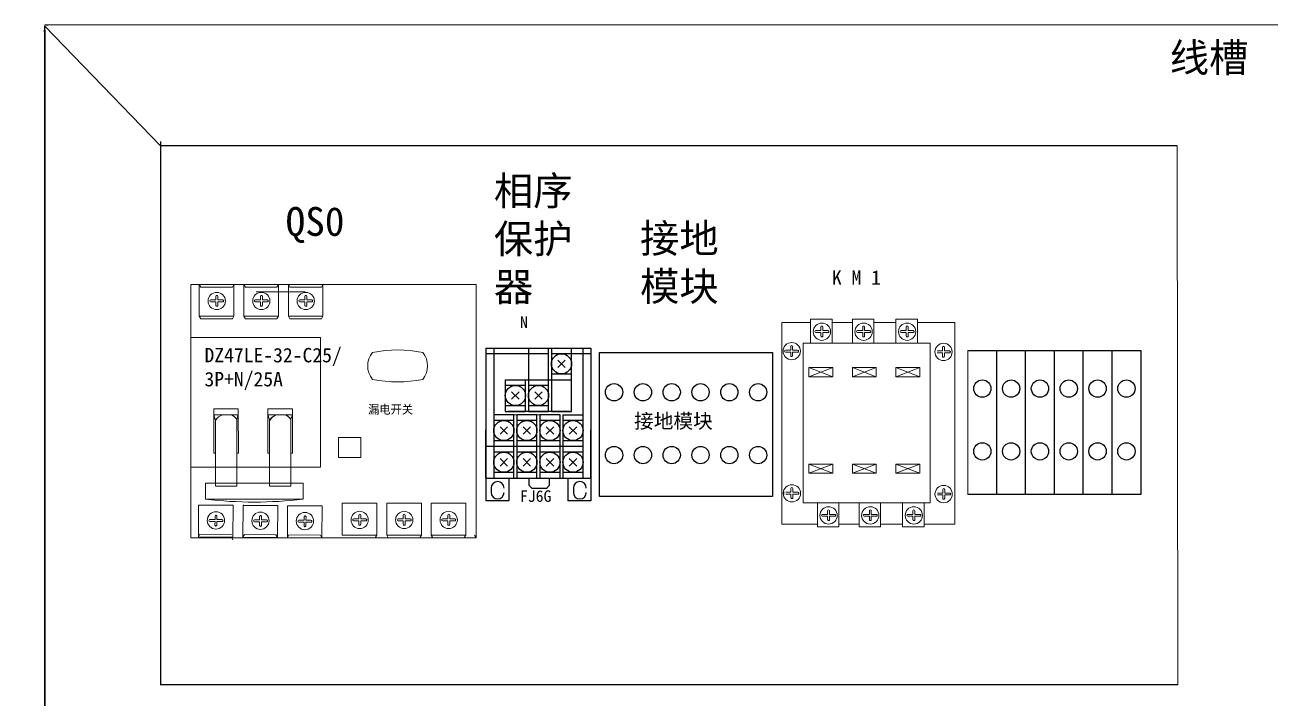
# Model space of a CAD drawing. Extents: x -21176 to 41123, y 80777 to 162275.
# Drawn here: x 40315.8 to 40747.8, y 81744.7 to 81978.3 of the extents above; entities that cross this region are included whole.
import ezdxf

# ---------------------------------------------------------------- set-up
doc = ezdxf.new("R2010")
doc.units = 0
doc.header["$MEASUREMENT"] = 0
for name, color, linetype in [('DIM', 1, 'Continuous'), ('TEXT', 2, 'Continuous'), ('Z_OM_OUTLINE', 7, 'Continuous'), ('外形線', 7, 'Continuous')]:
    doc.layers.add(name, color=color, linetype=linetype)
doc.layers.add('標注', color=95, linetype='Continuous', lineweight=13)
doc.dimstyles.new('AM_ISO', dxfattribs={"dimtxt": 5.5, "dimasz": 2.5, "dimexe": 1.25, "dimexo": 0.5, "dimgap": 0.5, "dimtad": 1, "dimdsep": 46, "dimtxsty": 'Standard', "dimcen": 0, "dimclrd": 5, "dimclre": 5, "dimclrt": 1, "dimadec": 0, "dimazin": 2, "dimtp": 0.1, "dimtm": 0.1, "dimtfac": 0.71, "dimtmove": 0, "dimatfit": 3, "dimfxl": 1, "dimlwd": -1, "dimlwe": -1, "dimarcsym": 0})

# ---------------------------------------------------------------- blocks, each defined once
blk = doc.blocks.new('*D116')
at = {"color": 5}
for p, q in [((40322.63, 81975.85), (40322.63, 81272.86)), ((40323.13, 81978.35), (40323.88, 81978.35)), ((40322.13, 81270.36), (40321.38, 81270.36))]:
    blk.add_line(p, q, dxfattribs=at)
at = {"color": 5, "lineweight": 0}
for points in [[(40322.21, 81975.85), (40323.05, 81975.85), (40322.63, 81978.35)], [(40322.21, 81272.86), (40323.05, 81272.86), (40322.63, 81270.36)]]:
    blk.add_solid(points, dxfattribs=at)
at = {"layer": 'Defpoints', "color": 0, "lineweight": 0}
for p in [(40322.63, 81978.35), (40322.63, 81270.36), (40322.63, 81270.36)]:
    blk.add_point(p, dxfattribs=at)
at = {"color": 1, "lineweight": 0, "insert": (40319.38, 81624.35), "char_height": 5.5, "attachment_point": 5, "rotation": 90}
blk.add_mtext('707.99', dxfattribs=at)

msp = doc.modelspace()

# ---------------------------------------------------------------- linework, layer by layer
at = {"color": 0, "lineweight": -2}
for p, q in [((40322.629, 81649.013, 550.938), (40322.629, 81977.845, 550.938)), ((40362.775, 81937.841, 550.938), (40362.775, 81749.233, 550.938)), ((40715.498, 81936.344, 550.938), (40362.775, 81936.344, 550.938)), ((40475.666, 81866.198, 550.938), (40512.166, 81866.198, 550.938)), ((40502.416, 81843.049, 550.938), (40509.416, 81843.049, 550.938)), ((40715.752, 81749.233, 550.938), (40362.775, 81749.233, 550.938))]:
    msp.add_line(p, q, dxfattribs=at)
at = {"lineweight": 0}
for p, q in [((40362.775, 81936.344, 550.938), (40322.629, 81977.845, 550.938)), ((40715.498, 81936.344, 550.938), (40715.752, 81749.233, 550.938)), ((40376.282, 81888.29, 550.938), (40376.819, 81887.365, 550.938)), ((40387.748, 81887.363, 550.938), (40388.282, 81888.29, 550.938)), ((40391.736, 81888.29, 550.938), (40392.272, 81887.365, 550.938)), ((40396.01, 81885.743, 550.938), (40413.01, 81885.743, 550.938)), ((40411.01, 81885.743, 550.938), (40399.01, 81885.743, 550.938)), ((40403.202, 81887.363, 550.938), (40403.736, 81888.29, 550.938)), ((40407.165, 81888.29, 550.938), (40407.702, 81887.365, 550.938)), ((40418.631, 81887.363, 550.938), (40419.165, 81888.29, 550.938)), ((40472.282, 81888.29, 550.938), (40472.282, 81844.29, 550.938)), ((40376.282, 81877.217, 550.938), (40388.282, 81877.217, 550.938)), ((40376.817, 81876.29, 550.938), (40376.282, 81877.217, 550.938)), ((40388.282, 81877.217, 550.938), (40387.746, 81876.292, 550.938)), ((40391.736, 81877.217, 550.938), (40403.736, 81877.217, 550.938)), ((40392.27, 81876.29, 550.938), (40391.736, 81877.217, 550.938)), ((40403.736, 81877.217, 550.938), (40403.199, 81876.292, 550.938)), ((40407.165, 81877.217, 550.938), (40419.165, 81877.217, 550.938)), ((40407.699, 81876.29, 550.938), (40407.165, 81877.217, 550.938)), ((40419.165, 81877.217, 550.938), (40418.629, 81876.292, 550.938)), ((40642.92, 81865.381, 550.938), (40642.92, 81815.381, 550.938)), ((40587.739, 81859.384, 550.938), (40596.043, 81856.224, 550.938)), ((40596.043, 81859.384, 550.938), (40587.739, 81856.224, 550.938)), ((40602.845, 81859.384, 550.938), (40611.149, 81856.224, 550.938)), ((40611.149, 81859.384, 550.938), (40602.845, 81856.224, 550.938)), ((40617.951, 81859.384, 550.938), (40626.256, 81856.224, 550.938)), ((40626.256, 81859.384, 550.938), (40617.951, 81856.224, 550.938)), ((40381.298, 81845.104, 550.938), (40381.298, 81843.03, 550.938)), ((40381.298, 81843.03, 550.938), (40389.801, 81843.03, 550.938)), ((40381.931, 81841.082, 550.938), (40381.298, 81843.03, 550.938)), ((40389.801, 81843.03, 550.938), (40389.303, 81841.51, 550.938)), ((40400.076, 81845.101, 550.938), (40400.076, 81843.027, 550.938)), ((40400.076, 81843.027, 550.938), (40408.579, 81843.027, 550.938)), ((40400.709, 81841.079, 550.938), (40400.076, 81843.027, 550.938)), ((40408.579, 81843.027, 550.938), (40408.081, 81841.507, 550.938)), ((40587.739, 81825.884, 550.938), (40596.043, 81822.723, 550.938)), ((40596.043, 81825.884, 550.938), (40587.739, 81822.723, 550.938)), ((40602.845, 81825.884, 550.938), (40611.149, 81822.723, 550.938)), ((40611.149, 81825.884, 550.938), (40602.845, 81822.723, 550.938)), ((40617.951, 81825.884, 550.938), (40626.256, 81822.723, 550.938)), ((40617.951, 81822.723, 550.938), (40626.256, 81825.884, 550.938)), ((40376.035, 81811.69, 550.938), (40388.035, 81811.599, 550.938)), ((40391.571, 81811.714, 550.938), (40391.488, 81811.572, 550.938)), ((40391.488, 81811.572, 550.938), (40403.488, 81811.481, 550.938)), ((40406.917, 81811.454, 550.938), (40418.917, 81811.363, 550.938)), ((40375.951, 81800.618, 550.938), (40376.495, 81801.539, 550.938)), ((40387.417, 81800.601, 550.938), (40387.944, 81799.67, 550.938)), ((40391.404, 81800.5, 550.938), (40391.947, 81801.421, 550.938)), ((40402.876, 81801.339, 550.938), (40403.403, 81800.408, 550.938)), ((40406.833, 81800.382, 550.938), (40407.376, 81801.303, 550.938)), ((40418.305, 81801.221, 550.938), (40418.832, 81800.29, 550.938)), ((40425.859, 81801.217, 550.938), (40437.859, 81801.217, 550.938)), ((40437.859, 81801.217, 550.938), (40437.322, 81800.292, 550.938)), ((40441.312, 81801.217, 550.938), (40453.312, 81801.217, 550.938)), ((40441.846, 81800.29, 550.938), (40441.312, 81801.217, 550.938)), ((40453.312, 81801.217, 550.938), (40452.776, 81800.292, 550.938)), ((40456.742, 81801.217, 550.938), (40468.742, 81801.217, 550.938)), ((40457.276, 81800.29, 550.938), (40456.742, 81801.217, 550.938)), ((40468.742, 81801.217, 550.938), (40468.205, 81800.292, 550.938)), ((40472.282, 81800.29, 550.938), (40471.748, 81801.217, 550.938))]:
    msp.add_line(p, q, dxfattribs=at)
at = {"linetype": 'Continuous'}
msp.add_line((40475.666, 81866.198, 550.938), (40475.666, 81821.05, 550.938), dxfattribs=at)
for p, q in [((40475.666, 81866.198, 550.938), (40475.666, 81821.05, 550.938)), ((40475.666, 81866.198, 550.938), (40475.666, 81821.05, 550.938)), ((40475.666, 81866.198, 550.938), (40475.666, 81821.05, 550.938)), ((40512.166, 81866.198, 550.938), (40512.166, 81821.05, 550.938)), ((40512.166, 81866.198, 550.938), (40512.166, 81821.05, 550.938)), ((40642.92, 81865.381, 550.938), (40702.92, 81865.381, 550.938)), ((40652.92, 81815.381, 550.938), (40652.92, 81865.381, 550.938)), ((40662.92, 81815.381, 550.938), (40662.92, 81865.381, 550.938)), ((40672.92, 81815.381, 550.938), (40672.92, 81865.381, 550.938)), ((40682.92, 81815.381, 550.938), (40682.92, 81865.381, 550.938)), ((40692.92, 81815.381, 550.938), (40692.92, 81865.381, 550.938)), ((40702.92, 81865.381, 550.938), (40702.92, 81815.381, 550.938)), ((40475.666, 81837.799, 550.938), (40475.666, 81830.799, 550.938)), ((40475.666, 81821.05, 550.938), (40475.666, 81837.799, 550.938)), ((40475.666, 81821.05, 550.938), (40475.666, 81837.799, 550.938)), ((40512.166, 81821.05, 550.938), (40512.166, 81837.799, 550.938)), ((40512.166, 81821.05, 550.938), (40512.166, 81837.799, 550.938)), ((40702.92, 81815.381, 550.938), (40642.92, 81815.381, 550.938))]:
    msp.add_line(p, q)
at = {"color": 7, "linetype": 'Continuous'}
msp.add_line((40504.691, 81844.198, 550.938), (40483.191, 81844.198, 550.938), dxfattribs=at)
at = {"lineweight": 0, "elevation": 550.938}
for points in [[(40322.629, 81978.345), (41122.629, 81978.345), (41122.629, 81048.345), (40322.629, 81048.345)], [(40472.282, 81888.29), (40472.282, 81800.29), (40373.282, 81800.29), (40373.282, 81888.29)], [(40588.371, 81876.224), (40595.84, 81876.224), (40595.84, 81867.862), (40588.371, 81867.862)], [(40602.845, 81876.224), (40610.315, 81876.224), (40610.315, 81867.862), (40602.845, 81867.862)], [(40617.953, 81876.224), (40625.423, 81876.224), (40625.423, 81867.862), (40617.953, 81867.862)], [(40418.282, 81869.882), (40418.282, 81824.882), (40373.282, 81824.882), (40373.282, 81869.882)], [(40585.8, 81867.862), (40629.806, 81867.862), (40629.806, 81812.491), (40585.8, 81812.491)], [(40587.739, 81859.384), (40596.043, 81859.384), (40596.043, 81856.224), (40587.739, 81856.224)], [(40602.845, 81859.384), (40611.149, 81859.384), (40611.149, 81856.224), (40602.845, 81856.224)], [(40617.951, 81859.384), (40626.256, 81859.384), (40626.256, 81856.224), (40617.951, 81856.224)], [(40424.594, 81835.111), (40432.367, 81835.111), (40432.367, 81828.234), (40424.594, 81828.234)], [(40587.739, 81825.884), (40596.043, 81825.884), (40596.043, 81822.723), (40587.739, 81822.723)], [(40602.845, 81825.884), (40611.149, 81825.884), (40611.149, 81822.723), (40602.845, 81822.723)], [(40617.951, 81825.884), (40626.256, 81825.884), (40626.256, 81822.723), (40617.951, 81822.723)], [(40378.434, 81819.329), (40412.27, 81819.329), (40412.27, 81813.725), (40378.434, 81813.725)], [(40590.69, 81812.455), (40598.16, 81812.455), (40598.16, 81804.093), (40590.69, 81804.093)], [(40605.164, 81812.455), (40612.634, 81812.455), (40612.634, 81804.093), (40605.164, 81804.093)], [(40620.272, 81812.455), (40627.742, 81812.455), (40627.742, 81804.093), (40620.272, 81804.093)]]:
    msp.add_lwpolyline(points, close=True, dxfattribs=at)
for points in [[(40376.282, 81877.217), (40376.282, 81888.29), (40388.282, 81888.29), (40388.282, 81877.217)], [(40376.82, 81887.363), (40387.748, 81887.363)], [(40391.736, 81877.217), (40391.736, 81888.29), (40403.736, 81888.29), (40403.736, 81877.217)], [(40392.273, 81887.363), (40403.202, 81887.363)], [(40407.165, 81877.217), (40407.165, 81888.29), (40419.165, 81888.29), (40419.165, 81877.217)], [(40407.703, 81887.363), (40418.631, 81887.363)], [(40380.248, 81882.881), (40382.016, 81882.881)], [(40382.016, 81882.212), (40380.248, 81882.213)], [(40382.016, 81882.881), (40382.016, 81884.144)], [(40382.02, 81881.027), (40382.016, 81881.027), (40382.016, 81882.212)], [(40382.684, 81884.144), (40382.688, 81884.144), (40382.688, 81882.881)], [(40382.688, 81882.881), (40384.429, 81882.881), (40384.429, 81882.877)], [(40384.429, 81882.209), (40382.688, 81882.211)], [(40382.688, 81882.211), (40382.688, 81881.027)], [(40395.701, 81882.881), (40397.47, 81882.881)], [(40397.47, 81882.212), (40395.701, 81882.213)], [(40397.47, 81882.881), (40397.47, 81884.144)], [(40397.474, 81881.027), (40397.47, 81881.027), (40397.47, 81882.212)], [(40398.138, 81884.144), (40398.142, 81884.144), (40398.142, 81882.881)], [(40398.142, 81882.881), (40399.882, 81882.881), (40399.882, 81882.877)], [(40399.882, 81882.209), (40398.142, 81882.211)], [(40398.142, 81882.211), (40398.142, 81881.027)], [(40411.131, 81882.881), (40412.899, 81882.881)], [(40412.899, 81882.212), (40411.131, 81882.213)], [(40412.899, 81882.881), (40412.899, 81884.144)], [(40412.903, 81881.027), (40412.899, 81881.027), (40412.899, 81882.212)], [(40413.567, 81884.144), (40413.571, 81884.144), (40413.571, 81882.881)], [(40413.571, 81882.881), (40415.311, 81882.881), (40415.311, 81882.877)], [(40415.311, 81882.209), (40413.571, 81882.211)], [(40413.571, 81882.211), (40413.571, 81881.027)], [(40387.745, 81876.29), (40376.817, 81876.29)], [(40403.198, 81876.29), (40392.27, 81876.29)], [(40418.628, 81876.29), (40407.699, 81876.29)], [(40588.371, 81875.033), (40578.357, 81875.033), (40578.357, 81805.033), (40590.69, 81805.033)], [(40590.179, 81872.228), (40591.948, 81872.228)], [(40591.948, 81872.228), (40591.948, 81873.491)], [(40592.615, 81873.491), (40592.619, 81873.491), (40592.619, 81872.228)], [(40592.619, 81872.228), (40594.36, 81872.228), (40594.36, 81872.224)], [(40602.845, 81875.033), (40595.84, 81875.033)], [(40604.653, 81872.228), (40606.422, 81872.228)], [(40606.422, 81872.228), (40606.422, 81873.491)], [(40607.09, 81873.491), (40607.094, 81873.491), (40607.094, 81872.228)], [(40607.094, 81872.228), (40608.834, 81872.228), (40608.834, 81872.224)], [(40617.953, 81875.033), (40610.315, 81875.033)], [(40619.761, 81872.228), (40621.53, 81872.228)], [(40621.53, 81872.228), (40621.53, 81873.491)], [(40622.197, 81873.491), (40622.201, 81873.491), (40622.201, 81872.228)], [(40622.201, 81872.228), (40623.942, 81872.228), (40623.942, 81872.224)], [(40627.742, 81805.033), (40638.357, 81805.033), (40638.357, 81875.033), (40625.423, 81875.033)], [(40591.948, 81871.559), (40590.179, 81871.56)], [(40591.952, 81870.373), (40591.948, 81870.373), (40591.948, 81871.559)], [(40594.36, 81871.556), (40592.619, 81871.558)], [(40592.619, 81871.558), (40592.619, 81870.373)], [(40606.422, 81871.559), (40604.653, 81871.56)], [(40606.426, 81870.373), (40606.422, 81870.373), (40606.422, 81871.559)], [(40608.834, 81871.556), (40607.094, 81871.558)], [(40607.094, 81871.558), (40607.094, 81870.373)], [(40621.53, 81871.559), (40619.761, 81871.56)], [(40621.534, 81870.373), (40621.53, 81870.373), (40621.53, 81871.559)], [(40623.942, 81871.556), (40622.201, 81871.558)], [(40622.201, 81871.558), (40622.201, 81870.373)], [(40579.671, 81865.429), (40581.44, 81865.429)], [(40581.44, 81864.759), (40579.671, 81864.761)], [(40581.44, 81865.429), (40581.44, 81866.692)], [(40581.444, 81863.574), (40581.44, 81863.574), (40581.44, 81864.759)], [(40582.107, 81866.692), (40582.111, 81866.692), (40582.111, 81865.429)], [(40582.111, 81865.429), (40583.852, 81865.429), (40583.852, 81865.425)], [(40583.852, 81864.757), (40582.111, 81864.758)], [(40582.111, 81864.758), (40582.111, 81863.574)], [(40632.316, 81865.165), (40634.084, 81865.165)], [(40634.084, 81864.496), (40632.316, 81864.497)], [(40634.084, 81865.165), (40634.084, 81866.428)], [(40634.088, 81863.31), (40634.084, 81863.31), (40634.084, 81864.496)], [(40634.752, 81866.428), (40634.756, 81866.428), (40634.756, 81865.165)], [(40634.756, 81865.165), (40636.496, 81865.165), (40636.496, 81865.161)], [(40636.496, 81864.493), (40634.756, 81864.495)], [(40634.756, 81864.495), (40634.756, 81863.31)], [(40381.931, 81829.715), (40381.298, 81829.715), (40381.298, 81845.104), (40389.798, 81845.104), (40389.817, 81829.715), (40389.303, 81829.715)], [(40385.415, 81843.03), (40385.739, 81843.03)], [(40400.709, 81829.711), (40400.076, 81829.711), (40400.076, 81845.101), (40408.576, 81845.101), (40408.595, 81829.711), (40408.081, 81829.711)], [(40404.193, 81843.027), (40404.517, 81843.027)], [(40389.303, 81841.51), (40389.303, 81818.267), (40381.931, 81818.267), (40381.931, 81841.082)], [(40408.042, 81841.51), (40408.042, 81818.267), (40400.67, 81818.267), (40400.67, 81841.082)], [(40579.779, 81816.126), (40581.548, 81816.126)], [(40581.548, 81816.126), (40581.548, 81817.389)], [(40582.216, 81817.389), (40582.22, 81817.389), (40582.22, 81816.126)], [(40582.22, 81816.126), (40583.96, 81816.126), (40583.96, 81816.122)], [(40632.424, 81815.862), (40634.192, 81815.862)], [(40634.192, 81815.862), (40634.192, 81817.125)], [(40634.86, 81817.125), (40634.864, 81817.125), (40634.864, 81815.862)], [(40634.864, 81815.862), (40636.605, 81815.862), (40636.605, 81815.858)], [(40376.035, 81811.69), (40375.951, 81800.618), (40387.951, 81800.526), (40388.035, 81811.599)], [(40391.488, 81811.572), (40391.404, 81800.5), (40403.403, 81800.408), (40403.488, 81811.481)], [(40406.917, 81811.454), (40406.833, 81800.382), (40418.832, 81800.29), (40418.917, 81811.363)], [(40425.859, 81801.217), (40425.859, 81812.29), (40437.859, 81812.29), (40437.859, 81801.217)], [(40441.312, 81801.217), (40441.312, 81812.29), (40453.312, 81812.29), (40453.312, 81801.217)], [(40456.742, 81801.217), (40456.742, 81812.29), (40468.742, 81812.29), (40468.742, 81801.217)], [(40581.548, 81815.456), (40579.779, 81815.458)], [(40581.552, 81814.271), (40581.548, 81814.271), (40581.548, 81815.456)], [(40583.96, 81815.454), (40582.22, 81815.456)], [(40582.22, 81815.456), (40582.22, 81814.271)], [(40634.192, 81815.193), (40632.424, 81815.194)], [(40634.196, 81814.007), (40634.192, 81814.007), (40634.192, 81815.193)], [(40636.605, 81815.19), (40634.864, 81815.192)], [(40634.864, 81815.192), (40634.864, 81814.007)], [(40381.744, 81807.837), (40381.74, 81807.837), (40381.731, 81806.652)], [(40382.403, 81806.648), (40382.412, 81807.832)], [(40397.197, 81807.719), (40397.193, 81807.719), (40397.184, 81806.534)], [(40397.856, 81806.53), (40397.865, 81807.714)], [(40412.626, 81807.602), (40412.622, 81807.602), (40412.613, 81806.416)], [(40413.285, 81806.412), (40413.294, 81807.596)], [(40431.593, 81806.881), (40431.593, 81808.144)], [(40432.261, 81808.144), (40432.265, 81808.144), (40432.265, 81806.881)], [(40447.046, 81806.881), (40447.046, 81808.144)], [(40447.714, 81808.144), (40447.718, 81808.144), (40447.718, 81806.881)], [(40462.476, 81806.881), (40462.476, 81808.144)], [(40463.143, 81808.144), (40463.147, 81808.144), (40463.147, 81806.881)], [(40592.499, 81808.46), (40594.267, 81808.46)], [(40594.267, 81807.79), (40592.499, 81807.792)], [(40594.267, 81808.46), (40594.267, 81809.723)], [(40594.271, 81806.605), (40594.267, 81806.605), (40594.267, 81807.79)], [(40594.935, 81809.723), (40594.939, 81809.723), (40594.939, 81808.46)], [(40594.939, 81808.46), (40596.679, 81808.46), (40596.679, 81808.456)], [(40596.679, 81807.788), (40594.939, 81807.79)], [(40594.939, 81807.79), (40594.939, 81806.605)], [(40606.973, 81808.46), (40608.742, 81808.46)], [(40608.742, 81807.79), (40606.973, 81807.792)], [(40608.742, 81808.46), (40608.742, 81809.723)], [(40608.745, 81806.605), (40608.742, 81806.605), (40608.742, 81807.79)], [(40609.409, 81809.723), (40609.413, 81809.723), (40609.413, 81808.46)], [(40609.413, 81808.46), (40611.154, 81808.46), (40611.154, 81808.456)], [(40611.154, 81807.788), (40609.413, 81807.79)], [(40609.413, 81807.79), (40609.413, 81806.605)], [(40622.081, 81808.46), (40623.849, 81808.46)], [(40623.849, 81807.79), (40622.081, 81807.792)], [(40623.849, 81808.46), (40623.849, 81809.723)], [(40623.853, 81806.605), (40623.849, 81806.605), (40623.849, 81807.79)], [(40624.517, 81809.723), (40624.521, 81809.723), (40624.521, 81808.46)], [(40624.521, 81808.46), (40626.262, 81808.46), (40626.262, 81808.456)], [(40626.262, 81807.788), (40624.521, 81807.79)], [(40624.521, 81807.79), (40624.521, 81806.605)], [(40379.958, 81805.996), (40381.726, 81805.983)], [(40381.731, 81806.652), (40379.963, 81806.664)], [(40381.726, 81805.983), (40381.716, 81804.72)], [(40382.384, 81804.715), (40382.388, 81804.715), (40382.398, 81805.978)], [(40382.398, 81805.978), (40384.138, 81805.964), (40384.138, 81805.968)], [(40384.143, 81806.636), (40382.403, 81806.648)], [(40395.411, 81805.878), (40397.179, 81805.865)], [(40397.184, 81806.534), (40395.416, 81806.546)], [(40397.179, 81805.865), (40397.169, 81804.602)], [(40397.837, 81804.597), (40397.841, 81804.597), (40397.851, 81805.86)], [(40397.851, 81805.86), (40399.591, 81805.846), (40399.591, 81805.85)], [(40399.596, 81806.518), (40397.856, 81806.53)], [(40410.839, 81805.76), (40412.608, 81805.747)], [(40412.613, 81806.416), (40410.845, 81806.428)], [(40412.608, 81805.747), (40412.598, 81804.484)], [(40413.266, 81804.479), (40413.27, 81804.479), (40413.28, 81805.742)], [(40413.28, 81805.742), (40415.02, 81805.729), (40415.02, 81805.732)], [(40415.025, 81806.4), (40413.285, 81806.412)], [(40429.824, 81806.881), (40431.593, 81806.881)], [(40431.593, 81806.212), (40429.824, 81806.213)], [(40431.597, 81805.027), (40431.593, 81805.027), (40431.593, 81806.212)], [(40432.265, 81806.881), (40434.005, 81806.881), (40434.005, 81806.877)], [(40434.005, 81806.209), (40432.265, 81806.211)], [(40432.265, 81806.211), (40432.265, 81805.027)], [(40445.278, 81806.881), (40447.046, 81806.881)], [(40447.046, 81806.212), (40445.278, 81806.213)], [(40447.05, 81805.027), (40447.046, 81805.027), (40447.046, 81806.212)], [(40447.718, 81806.881), (40449.459, 81806.881), (40449.459, 81806.877)], [(40449.459, 81806.209), (40447.718, 81806.211)], [(40447.718, 81806.211), (40447.718, 81805.027)], [(40460.707, 81806.881), (40462.476, 81806.881)], [(40462.476, 81806.212), (40460.707, 81806.213)], [(40462.48, 81805.027), (40462.476, 81805.027), (40462.476, 81806.212)], [(40463.147, 81806.881), (40464.888, 81806.881), (40464.888, 81806.877)], [(40464.888, 81806.209), (40463.147, 81806.211)], [(40463.147, 81806.211), (40463.147, 81805.027)], [(40598.16, 81805.033), (40605.164, 81805.033)], [(40612.634, 81805.033), (40620.272, 81805.033)], [(40376.495, 81801.541), (40387.423, 81801.457)], [(40391.948, 81801.423), (40402.876, 81801.339)], [(40407.377, 81801.305), (40418.305, 81801.221)], [(40437.321, 81800.29), (40426.393, 81800.29)], [(40452.775, 81800.29), (40441.846, 81800.29)], [(40468.204, 81800.29), (40457.276, 81800.29)]]:
    msp.add_lwpolyline(points, dxfattribs=at)
at = {"elevation": 550.938}
msp.add_lwpolyline([(40515.15, 81864.649), (40575.15, 81864.649), (40575.15, 81814.649), (40515.15, 81814.649)], close=True, dxfattribs=at)
at = {"lineweight": 0}
for centre in [(40382.334, 81882.51, 550.938), (40397.788, 81882.51, 550.938), (40413.217, 81882.51, 550.938), (40592.265, 81871.857, 550.938), (40606.74, 81871.857, 550.938), (40621.848, 81871.857, 550.938), (40581.821, 81865.109, 550.938), (40634.466, 81864.846, 550.938), (40581.866, 81815.755, 550.938), (40634.51, 81815.491, 550.938), (40382.047, 81806.351, 550.938), (40397.5, 81806.233, 550.938), (40412.929, 81806.116, 550.938), (40431.911, 81806.51, 550.938), (40447.364, 81806.51, 550.938), (40462.794, 81806.51, 550.938), (40594.585, 81808.089, 550.938), (40609.059, 81808.089, 550.938), (40624.167, 81808.089, 550.938)]:
    msp.add_circle(centre, 3, dxfattribs=at)
for centre in [(40647.93, 81852.122, 550.938), (40657.93, 81852.122, 550.938), (40667.93, 81852.122, 550.938), (40677.93, 81852.122, 550.938), (40687.93, 81852.122, 550.938), (40697.93, 81852.122, 550.938), (40520.16, 81850.84, 550.938), (40530.16, 81850.84, 550.938), (40540.16, 81850.84, 550.938), (40550.16, 81850.84, 550.938), (40560.16, 81850.84, 550.938), (40570.16, 81850.84, 550.938), (40647.93, 81830.324, 550.938), (40657.93, 81830.324, 550.938), (40667.93, 81830.324, 550.938), (40677.93, 81830.324, 550.938), (40687.93, 81830.324, 550.938), (40697.93, 81830.324, 550.938), (40520.16, 81829.042, 550.938), (40530.16, 81829.042, 550.938), (40540.16, 81829.042, 550.938), (40550.16, 81829.042, 550.938), (40560.16, 81829.042, 550.938), (40570.16, 81829.042, 550.938)]:
    msp.add_circle(centre, 3)
for centre, radius, start, end in [((40380.248, 81882.547, 550.938), 0.334, 90, 270), ((40382.35, 81884.144, 550.938), 0.334, 0, 180), ((40382.334, 81882.51, 550.938), 1.5, 257.76427, 257.93591), ((40382.354, 81881.027, 550.938), 0.334, 177.13099, 4.40977), ((40382.334, 81882.51, 550.938), 1.5, 283.60485, 283.64369), ((40384.429, 81882.543, 550.938), 0.334, 269.89106, 90), ((40395.701, 81882.547, 550.938), 0.334, 90, 270), ((40397.804, 81884.144, 550.938), 0.334, 0, 180), ((40397.788, 81882.51, 550.938), 1.5, 257.76427, 257.93591), ((40397.808, 81881.027, 550.938), 0.334, 177.13099, 4.40977), ((40397.788, 81882.51, 550.938), 1.5, 283.60485, 283.64369), ((40399.882, 81882.543, 550.938), 0.334, 269.89106, 90), ((40411.131, 81882.547, 550.938), 0.334, 90, 270), ((40413.233, 81884.144, 550.938), 0.334, 0, 180), ((40413.217, 81882.51, 550.938), 1.5, 257.76427, 257.93591), ((40413.237, 81881.027, 550.938), 0.334, 177.13099, 4.40977), ((40413.217, 81882.51, 550.938), 1.5, 283.60485, 283.64369), ((40415.311, 81882.543, 550.938), 0.334, 269.89106, 90), ((40590.179, 81871.894, 550.938), 0.334, 90, 270), ((40592.281, 81873.491, 550.938), 0.334, 0, 180), ((40594.36, 81871.89, 550.938), 0.334, 269.89106, 90), ((40604.653, 81871.894, 550.938), 0.334, 90, 270), ((40606.756, 81873.491, 550.938), 0.334, 0, 180), ((40608.834, 81871.89, 550.938), 0.334, 269.89106, 90), ((40619.761, 81871.894, 550.938), 0.334, 90, 270), ((40621.864, 81873.491, 550.938), 0.334, 0, 180), ((40623.942, 81871.89, 550.938), 0.334, 269.89106, 90), ((40592.265, 81871.857, 550.938), 1.5, 257.76427, 257.93591), ((40592.285, 81870.373, 550.938), 0.334, 177.13099, 4.40977), ((40592.265, 81871.857, 550.938), 1.5, 283.60485, 283.64369), ((40606.74, 81871.857, 550.938), 1.5, 257.76427, 257.93591), ((40606.76, 81870.373, 550.938), 0.334, 177.13099, 4.40977), ((40606.74, 81871.857, 550.938), 1.5, 283.60485, 283.64369), ((40621.848, 81871.857, 550.938), 1.5, 257.76427, 257.93591), ((40621.868, 81870.373, 550.938), 0.334, 177.13099, 4.40977), ((40621.848, 81871.857, 550.938), 1.5, 283.60485, 283.64369), ((40441.934, 81859.981, 550.938), 7.244, 139.82169, 220.17831), ((40445.088, 81821.978, 550.938), 43.553, 78.49252, 101.50748), ((40448.242, 81859.981, 550.938), 7.244, 319.82169, 40.17831), ((40579.671, 81865.095, 550.938), 0.334, 90, 270), ((40581.773, 81866.692, 550.938), 0.334, 0, 180), ((40581.757, 81865.057, 550.938), 1.5, 257.76427, 257.93591), ((40581.777, 81863.574, 550.938), 0.334, 177.13099, 4.40977), ((40581.757, 81865.057, 550.938), 1.5, 283.60485, 283.64369), ((40583.852, 81865.091, 550.938), 0.334, 269.89106, 90), ((40634.418, 81866.428, 550.938), 0.334, 0, 180), ((40634.402, 81864.794, 550.938), 1.5, 257.76427, 257.93591), ((40634.422, 81863.31, 550.938), 0.334, 177.13099, 4.40977), ((40634.402, 81864.794, 550.938), 1.5, 283.60485, 283.64369), ((40636.496, 81864.827, 550.938), 0.334, 269.89106, 90), ((40445.088, 81897.985, 550.938), 43.553, 258.49252, 281.50748), ((40385.761, 81838.825, 550.938), 4.446, 108.91118, 149.48137), ((40385.761, 81838.825, 550.938), 4.446, 37.16595, 71.08882), ((40404.5, 81838.825, 550.938), 4.446, 109.04694, 149.48137), ((40404.539, 81838.821, 550.938), 4.446, 108.91118, 149.48137), ((40404.5, 81838.825, 550.938), 4.446, 37.16595, 70.95306), ((40404.539, 81838.821, 550.938), 4.446, 37.16595, 71.08882), ((40579.27, 81815.804, 550.938), 0.334, 90, 270), ((40581.882, 81817.389, 550.938), 0.334, 0, 180), ((40583.96, 81815.788, 550.938), 0.334, 269.89106, 90), ((40634.526, 81817.125, 550.938), 0.334, 0, 180), ((40636.605, 81815.524, 550.938), 0.334, 269.89106, 90), ((40395.352, 81956.548, 550.938), 143.821, 263.24454, 276.75546), ((40581.866, 81815.755, 550.938), 1.5, 257.76427, 257.93591), ((40581.886, 81814.271, 550.938), 0.334, 177.13099, 4.40977), ((40581.866, 81815.755, 550.938), 1.5, 283.60485, 283.64369), ((40634.51, 81815.491, 550.938), 1.5, 257.76427, 257.93591), ((40634.53, 81814.007, 550.938), 0.334, 177.13099, 4.40977), ((40634.51, 81815.491, 550.938), 1.5, 283.60485, 283.64369), ((40382.047, 81806.351, 550.938), 1.5, 101.62647, 101.79811), ((40382.078, 81807.835, 550.938), 0.334, 355.15261, 182.43139), ((40382.047, 81806.351, 550.938), 1.5, 75.91869, 75.95753), ((40397.5, 81806.233, 550.938), 1.5, 101.62647, 101.79811), ((40397.531, 81807.717, 550.938), 0.334, 355.15261, 182.43139), ((40397.5, 81806.233, 550.938), 1.5, 75.91869, 75.95753), ((40412.929, 81806.116, 550.938), 1.5, 101.62647, 101.79811), ((40412.96, 81807.599, 550.938), 0.334, 355.15261, 182.43139), ((40412.929, 81806.116, 550.938), 1.5, 75.91869, 75.95753), ((40431.927, 81808.144, 550.938), 0.334, 0, 180), ((40447.38, 81808.144, 550.938), 0.334, 0, 180), ((40462.81, 81808.144, 550.938), 0.334, 0, 180), ((40592.499, 81808.126, 550.938), 0.334, 90, 270), ((40594.601, 81809.723, 550.938), 0.334, 0, 180), ((40596.679, 81808.122, 550.938), 0.334, 269.89106, 90), ((40606.973, 81808.126, 550.938), 0.334, 90, 270), ((40609.075, 81809.723, 550.938), 0.334, 0, 180), ((40611.154, 81808.122, 550.938), 0.334, 269.89106, 90), ((40622.081, 81808.126, 550.938), 0.334, 90, 270), ((40624.183, 81809.723, 550.938), 0.334, 0, 180), ((40626.262, 81808.122, 550.938), 0.334, 269.89106, 90), ((40379.96, 81806.33, 550.938), 0.334, 89.56238, 269.56238), ((40382.05, 81804.717, 550.938), 0.334, 179.56238, 359.56238), ((40384.141, 81806.302, 550.938), 0.334, 269.56238, 89.67132), ((40395.413, 81806.212, 550.938), 0.334, 89.56238, 269.56238), ((40397.503, 81804.599, 550.938), 0.334, 179.56238, 359.56238), ((40399.594, 81806.184, 550.938), 0.334, 269.56238, 89.67132), ((40410.842, 81806.094, 550.938), 0.334, 89.56238, 269.56238), ((40412.932, 81804.481, 550.938), 0.334, 179.56238, 359.56238), ((40415.023, 81806.066, 550.938), 0.334, 269.56238, 89.67132), ((40429.824, 81806.547, 550.938), 0.334, 90, 270), ((40431.911, 81806.51, 550.938), 1.5, 257.76427, 257.93591), ((40431.931, 81805.027, 550.938), 0.334, 177.13099, 4.40977), ((40431.911, 81806.51, 550.938), 1.5, 283.60485, 283.64369), ((40434.005, 81806.543, 550.938), 0.334, 269.89106, 90), ((40445.278, 81806.547, 550.938), 0.334, 90, 270), ((40447.364, 81806.51, 550.938), 1.5, 257.76427, 257.93591), ((40447.384, 81805.027, 550.938), 0.334, 177.13099, 4.40977), ((40447.364, 81806.51, 550.938), 1.5, 283.60485, 283.64369), ((40449.459, 81806.543, 550.938), 0.334, 269.89106, 90), ((40460.707, 81806.547, 550.938), 0.334, 90, 270), ((40462.794, 81806.51, 550.938), 1.5, 257.76427, 257.93591), ((40462.813, 81805.027, 550.938), 0.334, 177.13099, 4.40977), ((40462.794, 81806.51, 550.938), 1.5, 283.60485, 283.64369), ((40464.888, 81806.543, 550.938), 0.334, 269.89106, 90), ((40594.585, 81808.089, 550.938), 1.5, 257.76427, 257.93591), ((40594.605, 81806.605, 550.938), 0.334, 177.13099, 4.40977), ((40594.585, 81808.089, 550.938), 1.5, 283.60485, 283.64369), ((40609.059, 81808.089, 550.938), 1.5, 257.76427, 257.93591), ((40609.079, 81806.605, 550.938), 0.334, 177.13099, 4.40977), ((40609.059, 81808.089, 550.938), 1.5, 283.60485, 283.64369), ((40624.167, 81808.089, 550.938), 1.5, 257.76427, 257.93591), ((40624.187, 81806.605, 550.938), 0.334, 177.13099, 4.40977), ((40624.167, 81808.089, 550.938), 1.5, 283.60485, 283.64369)]:
    msp.add_arc(centre, radius, start, end, dxfattribs=at)
at = {"layer": 'DIM', "color": 0}
msp.add_line((40475.666, 81866.198, 550.938), (40475.666, 81821.05, 550.938), dxfattribs=at)
at = {"layer": 'TEXT', "linetype": 'Continuous'}
msp.add_line((40475.666, 81866.198, 550.938), (40475.666, 81822.799, 550.938), dxfattribs=at)
at = {"layer": 'Z_OM_OUTLINE'}
for p, q in [((40475.666, 81866.198, 550.938), (40475.666, 81821.05, 550.938)), ((40497.441, 81864.198, 550.938), (40475.666, 81864.198, 550.938)), ((40478.416, 81866.198, 550.938), (40478.416, 81821.05, 550.938)), ((40490.441, 81866.198, 550.938), (40490.441, 81844.198, 550.938)), ((40497.441, 81844.198, 550.938), (40497.441, 81866.198, 550.938)), ((40498.441, 81866.198, 550.938), (40498.441, 81844.198, 550.938)), ((40512.166, 81864.198, 550.938), (40498.441, 81864.198, 550.938)), ((40505.441, 81844.198, 550.938), (40505.441, 81866.198, 550.938)), ((40509.416, 81821.05, 550.938), (40509.416, 81866.198, 550.938)), ((40512.166, 81866.198, 550.938), (40512.166, 81821.05, 550.938)), ((40503.252, 81859.388, 550.938), (40500.631, 81862.009, 550.938)), ((40500.631, 81859.388, 550.938), (40503.252, 81862.009, 550.938)), ((40482.441, 81855.198, 550.938), (40505.441, 81855.198, 550.938)), ((40482.441, 81855.198, 550.938), (40482.441, 81844.198, 550.938)), ((40489.441, 81844.198, 550.938), (40489.441, 81855.198, 550.938)), ((40498.441, 81857.198, 550.938), (40505.441, 81857.198, 550.938)), ((40489.441, 81853.198, 550.938), (40482.441, 81853.198, 550.938)), ((40487.252, 81848.388, 550.938), (40484.631, 81851.009, 550.938)), ((40484.631, 81848.388, 550.938), (40487.252, 81851.009, 550.938)), ((40497.441, 81853.198, 550.938), (40490.441, 81853.198, 550.938)), ((40495.252, 81848.388, 550.938), (40492.631, 81851.009, 550.938)), ((40492.631, 81848.388, 550.938), (40495.252, 81851.009, 550.938)), ((40482.441, 81846.198, 550.938), (40489.441, 81846.198, 550.938)), ((40490.441, 81846.198, 550.938), (40497.441, 81846.198, 550.938)), ((40485.416, 81843.049, 550.938), (40478.416, 81843.049, 550.938)), ((40482.441, 81844.198, 550.938), (40489.441, 81844.198, 550.938)), ((40485.416, 81821.05, 550.938), (40485.416, 81843.049, 550.938)), ((40493.416, 81843.049, 550.938), (40486.416, 81843.049, 550.938)), ((40486.416, 81843.049, 550.938), (40486.416, 81821.05, 550.938)), ((40490.441, 81844.198, 550.938), (40497.441, 81844.198, 550.938)), ((40493.416, 81821.05, 550.938), (40493.416, 81843.049, 550.938)), ((40501.416, 81843.049, 550.938), (40494.416, 81843.049, 550.938)), ((40494.416, 81843.049, 550.938), (40494.416, 81821.05, 550.938)), ((40498.441, 81844.198, 550.938), (40505.441, 81844.198, 550.938)), ((40501.416, 81821.05, 550.938), (40501.416, 81843.049, 550.938)), ((40502.416, 81843.049, 550.938), (40502.416, 81821.05, 550.938)), ((40485.416, 81841.049, 550.938), (40478.416, 81841.049, 550.938)), ((40483.226, 81836.239, 550.938), (40480.605, 81838.86, 550.938)), ((40480.605, 81836.239, 550.938), (40483.226, 81838.86, 550.938)), ((40493.416, 81841.049, 550.938), (40486.416, 81841.049, 550.938)), ((40491.226, 81836.239, 550.938), (40488.605, 81838.86, 550.938)), ((40488.605, 81836.239, 550.938), (40491.226, 81838.86, 550.938)), ((40501.416, 81841.049, 550.938), (40494.416, 81841.049, 550.938)), ((40499.226, 81836.239, 550.938), (40496.605, 81838.86, 550.938)), ((40496.605, 81836.239, 550.938), (40499.226, 81838.86, 550.938)), ((40509.416, 81841.049, 550.938), (40502.416, 81841.049, 550.938)), ((40507.226, 81836.239, 550.938), (40504.605, 81838.86, 550.938)), ((40504.605, 81836.239, 550.938), (40507.226, 81838.86, 550.938)), ((40478.416, 81834.049, 550.938), (40485.416, 81834.049, 550.938)), ((40486.416, 81834.049, 550.938), (40493.416, 81834.049, 550.938)), ((40494.416, 81834.049, 550.938), (40501.416, 81834.049, 550.938)), ((40502.416, 81834.049, 550.938), (40509.416, 81834.049, 550.938)), ((40509.416, 81832.049, 550.938), (40475.666, 81832.049, 550.938)), ((40485.416, 81830.05, 550.938), (40478.416, 81830.05, 550.938)), ((40493.416, 81830.05, 550.938), (40486.416, 81830.05, 550.938)), ((40501.416, 81830.05, 550.938), (40494.416, 81830.05, 550.938)), ((40509.416, 81830.05, 550.938), (40502.416, 81830.05, 550.938)), ((40483.226, 81825.239, 550.938), (40480.605, 81827.86, 550.938)), ((40480.605, 81825.239, 550.938), (40483.226, 81827.86, 550.938)), ((40491.226, 81825.239, 550.938), (40488.605, 81827.86, 550.938)), ((40488.605, 81825.239, 550.938), (40491.226, 81827.86, 550.938)), ((40499.226, 81825.239, 550.938), (40496.605, 81827.86, 550.938)), ((40496.605, 81825.239, 550.938), (40499.226, 81827.86, 550.938)), ((40507.226, 81825.239, 550.938), (40504.605, 81827.86, 550.938)), ((40504.605, 81825.239, 550.938), (40507.226, 81827.86, 550.938)), ((40475.633, 81820.922, 550.938), (40475.633, 81813.1, 550.938)), ((40483.633, 81820.922, 550.938), (40475.633, 81820.922, 550.938)), ((40475.666, 81821.05, 550.938), (40509.416, 81821.05, 550.938)), ((40478.416, 81823.05, 550.938), (40485.416, 81823.05, 550.938)), ((40483.633, 81820.922, 550.938), (40483.633, 81813.1, 550.938)), ((40486.416, 81823.05, 550.938), (40493.416, 81823.05, 550.938)), ((40490.703, 81818.45, 550.938), (40490.703, 81821.05, 550.938)), ((40494.416, 81823.05, 550.938), (40501.416, 81823.05, 550.938)), ((40497.703, 81821.05, 550.938), (40497.703, 81818.45, 550.938)), ((40502.416, 81823.05, 550.938), (40509.416, 81823.05, 550.938)), ((40504.159, 81820.922, 550.938), (40504.159, 81813.1, 550.938)), ((40512.159, 81820.922, 550.938), (40504.159, 81820.922, 550.938)), ((40512.159, 81820.922, 550.938), (40512.159, 81813.1, 550.938)), ((40477.514, 81817.57, 550.938), (40477.514, 81816.07, 550.938)), ((40491.703, 81817.449, 550.938), (40490.703, 81818.45, 550.938)), ((40496.703, 81817.449, 550.938), (40491.703, 81817.449, 550.938)), ((40497.703, 81818.45, 550.938), (40496.703, 81817.449, 550.938)), ((40506.04, 81817.57, 550.938), (40506.04, 81816.07, 550.938)), ((40483.633, 81813.1, 550.938), (40475.633, 81813.1, 550.938)), ((40512.159, 81813.1, 550.938), (40504.159, 81813.1, 550.938))]:
    msp.add_line(p, q, dxfattribs=at)
for centre in [(40501.941, 81860.698, 550.938), (40485.941, 81849.698, 550.938), (40493.941, 81849.698, 550.938), (40481.916, 81837.549, 550.938), (40489.916, 81837.549, 550.938), (40497.916, 81837.549, 550.938), (40505.916, 81837.549, 550.938), (40481.916, 81826.549, 550.938), (40489.916, 81826.549, 550.938), (40497.916, 81826.549, 550.938), (40505.916, 81826.549, 550.938)]:
    msp.add_circle(centre, 3.498, dxfattribs=at)
for centre, start, end in [((40479.764, 81817.57, 550.938), 0, 180), ((40479.764, 81816.07, 550.938), 180, 0), ((40508.29, 81817.57, 550.938), 0, 180), ((40508.29, 81816.07, 550.938), 180, 0)]:
    msp.add_arc(centre, 2.25, start, end, dxfattribs=at)
at = {"layer": '標注', "color": 0}
msp.add_line((40500.666, 81843.05, 550.938), (40479.166, 81843.05, 550.938), dxfattribs=at)

# ---------------------------------------------------------------- texts
at = {"lineweight": 0, "char_height": 10, "width": 39.76742, "attachment_point": 1}
for s, insert in [('{\\fSimSun|b0|i0|c134|p2;线槽}', (40712.949, 81972.004, 550.938)), ('{\\fSimSun|b0|i0|c134|p2;相序保护器}', (40478.47, 81925.763, 550.938)), ('QS0', (40406.226, 81915.114, 550.938)), ('{\\fSimSun|b0|i0|c134|p2;接地模块}', (40529.182, 81909.261, 550.938))]:
    msp.add_mtext(s, dxfattribs=dict(at, insert=insert))
at = {"lineweight": 0, "attachment_point": 1}
for s, width, insert, char_height in [('K M 1', 23.42072, (40595.748, 81893.126, 550.938), 5), ('漏电开关', 19.33541, (40434.834, 81846.376, 550.938), 3)]:
    msp.add_mtext_dynamic_manual_height_columns(s, width=width, gutter_width=1, heights=[0], dxfattribs=dict(at, insert=insert, char_height=char_height))
at = {"char_height": 5, "attachment_point": 1}
for s, insert, width in [('DZ47LE-32-C25/\\P3P+N/25A', (40378.071, 81866.222, 550.938), 50.84421), ('{\\fSimSun|b0|i0|c134|p2;接地模块}', (40527.124, 81843.337, 550.938), 45.92726)]:
    msp.add_mtext(s, dxfattribs=dict(at, insert=insert, width=width))
at = {"layer": '外形線', "color": 0, "linetype": 'ByBlock', "ltscale": 8, "char_height": 4, "attachment_point": 1}
for s, insert in [('{\\C3;N}', (40487.54, 81877.177, 550.938)), ('{\\C3;FJ6G}', (40487.54, 81816.797, 550.938))]:
    msp.add_mtext(s, dxfattribs=dict(at, insert=insert))

# ---------------------------------------------------------------- dimensions: what is measured, and where the dimension line sits
at = {"lineweight": 0}
dim = msp.add_linear_dim(base=(40322.629, 81270.356, 550.938), p1=(40322.629, 81978.345, 550.938), p2=(40322.629, 81270.356, 550.938), angle=90, dimstyle='AM_ISO', dxfattribs=at)
dim.commit()
dim.dimension.update_dxf_attribs({"geometry": '*D116', "text_midpoint": (40319.379, 81624.351, 550.938)})

doc.saveas('drawing.dxf')
